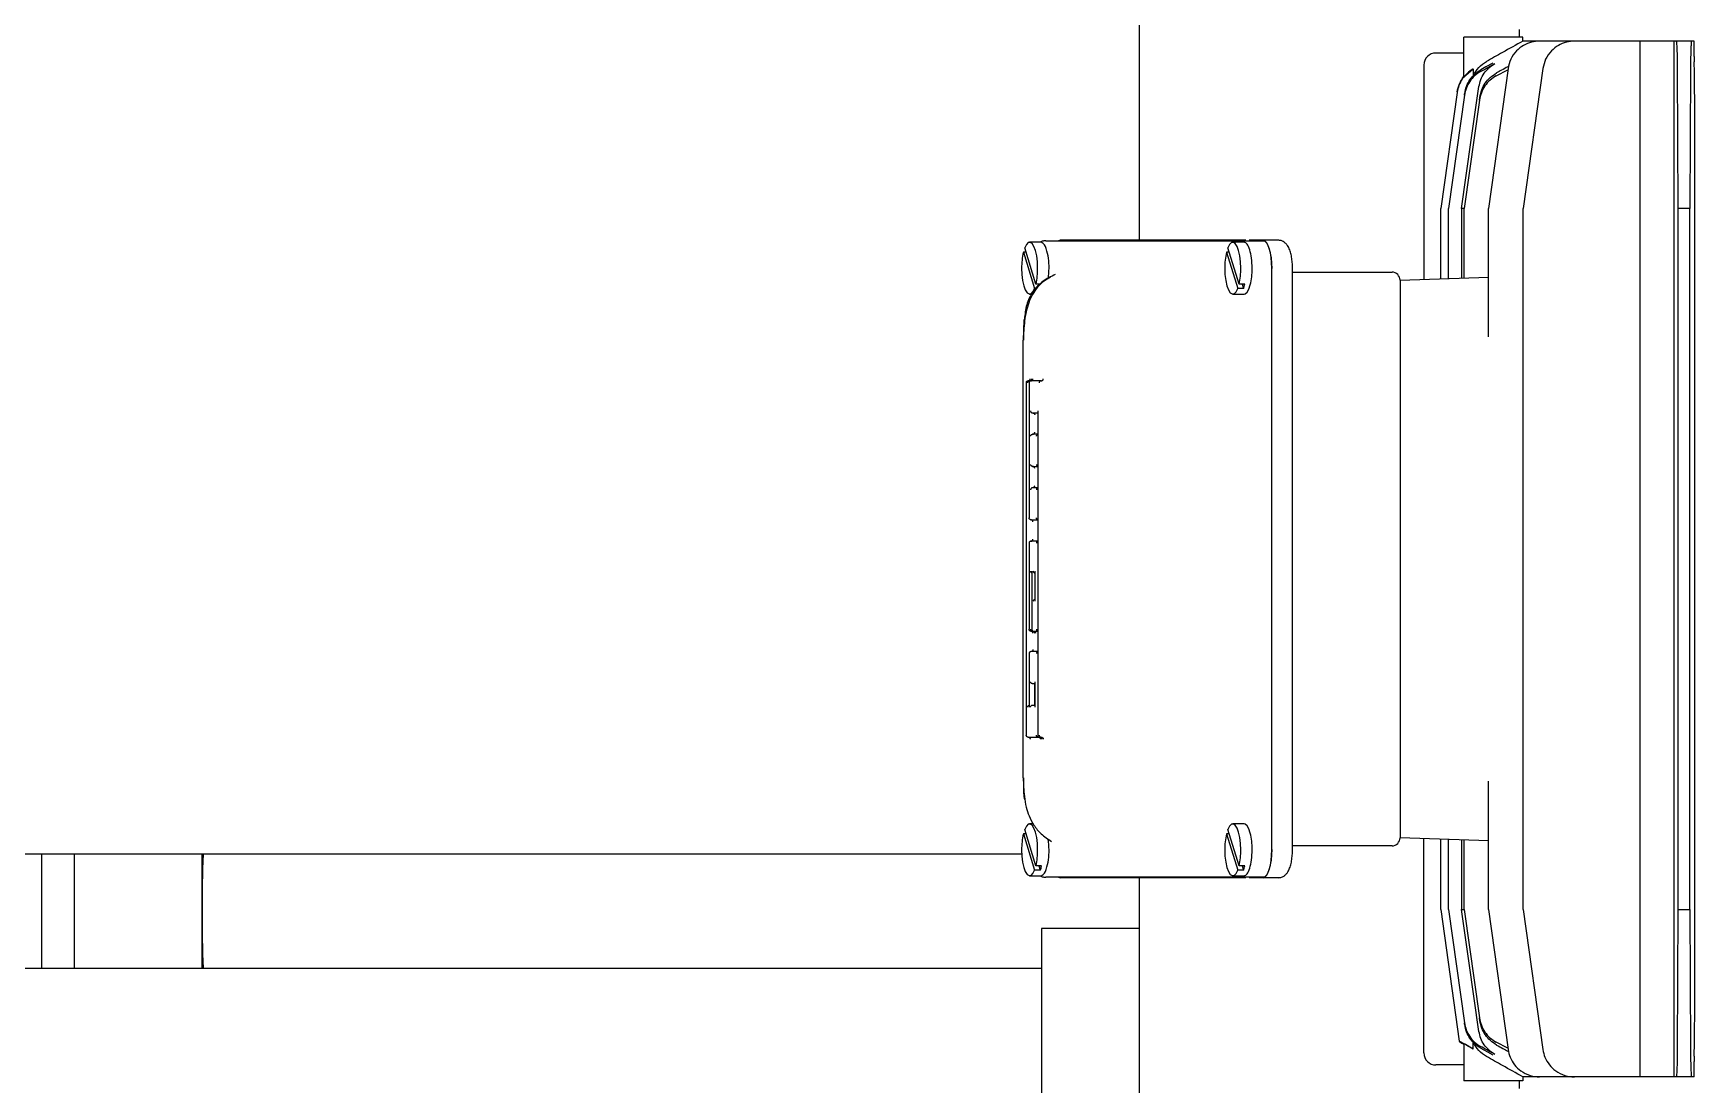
# Model space of a CAD drawing. Header units: millimetres. Extents: x 1293 to 41893, y 1011 to 26911.
# Drawn here: x 16409.8 to 16687.8, y 13885.2 to 14061.2 of the extents above; entities that cross this region are included whole.
import ezdxf

# ---------------------------------------------------------------- set-up
doc = ezdxf.new("R2010")
doc.units = ezdxf.units.MM
doc.header["$LTSCALE"] = 50

msp = doc.modelspace()

# ---------------------------------------------------------------- linework, layer by layer
at = {"color": 7, "linetype": 'Continuous', "lineweight": 25}
for p, q in [((16594.8785557, 14026.5140398), (16594.8785557, 14125.2027064)), ((16649.1618891, 14053.8632234), (16649.1618891, 14060.5140398)), ((16659.0727961, 14060.5140398), (16649.1618891, 14060.5140398)), ((16658.4952224, 14060.5140398), (16658.4952224, 14061.8140398)), ((16659.0727961, 14059.8473731), (16659.0727961, 14060.5140398)), ((16661.764049, 14059.8473731), (16659.0727961, 14059.8473731)), ((16687.7326638, 14059.8473731), (16661.8546588, 14059.8473731)), ((16678.6645962, 13886.5140398), (16678.6645962, 14059.8473731)), ((16684.3799613, 13886.5140398), (16684.3799613, 14059.8473731)), ((16687.7326638, 14057.2528814), (16687.7326638, 14059.8473731)), ((16649.1618891, 14057.8473731), (16644.4952224, 14057.8473731)), ((16687.7326638, 14057.2528814), (16687.7378034, 14056.3901513)), ((16642.4952224, 14055.8473731), (16642.4952224, 14019.9870562)), ((16649.1618891, 14053.8632234), (16650.6781508, 14055.1514739)), ((16650.7341147, 14055.1829688), (16650.7341147, 14054.0381566)), ((16656.5732291, 14055.2562963), (16653.2833195, 14031.8473731)), ((16654.6028027, 14054.0325915), (16656.5453882, 14055.0581983)), ((16662.3986463, 14055.2562963), (16659.1087367, 14031.8473731)), ((16685.062867, 14031.8473731), (16684.9479808, 14055.2562963)), ((16687.1091307, 14055.2562963), (16686.9942445, 14031.8473731)), ((16648.0534741, 14051.2677296), (16645.324121, 14031.8473731)), ((16649.2830921, 14050.8020217), (16646.61919, 14031.8473731)), ((16651.7915007, 14049.9695684), (16649.2445922, 14031.8473731)), ((16687.8238616, 14048.9110965), (16687.8186414, 14049.7738267)), ((16687.8238616, 13897.4503164), (16687.8238616, 14048.9110965)), ((16645.324121, 14020.0858435), (16645.324121, 14031.8473731)), ((16646.61919, 14020.1310683), (16646.61919, 14031.8473731)), ((16649.2445922, 14031.8473731), (16648.7903105, 14031.8473731)), ((16648.7903105, 14031.8473731), (16648.7903105, 14020.2068855)), ((16649.2445922, 14020.2227494), (16649.2445922, 14031.8473731)), ((16653.2833195, 14010.3698766), (16653.2833195, 14031.8473731)), ((16659.1087367, 13914.5140398), (16659.1087367, 14031.8473731)), ((16685.062867, 13914.5140398), (16685.062867, 14031.8473731)), ((16686.9942445, 14031.8473731), (16685.062867, 14031.8473731)), ((16686.9942445, 13914.5140398), (16686.9942445, 14031.8473731)), ((16578.4131789, 14026.1807064), (16576.5110658, 14026.1807064)), ((16578.4677895, 14026.1771013), (16578.4134414, 14026.1665485)), ((16579.2186633, 14026.4473731), (16579.0198436, 14026.412547)), ((16580.5610938, 14026.4473731), (16612.793284, 14026.4473731)), ((16581.6039684, 14026.5140398), (16581.3610846, 14026.4473731)), ((16612.6975331, 14026.5140398), (16581.6039684, 14026.5140398)), ((16612.4050482, 14026.1807064), (16610.5029352, 14026.1807064)), ((16613.1658935, 14026.4473731), (16615.5752366, 14026.4473731)), ((16618.1319885, 14026.5140398), (16613.2616443, 14026.5140398)), ((16575.898284, 14024.5374835), (16575.461268, 14024.5374835)), ((16575.461268, 14024.5374835), (16577.3423556, 14018.450156)), ((16577.5608636, 14019.1572628), (16575.679776, 14025.2445902)), ((16609.8901534, 14024.5374835), (16609.4531374, 14024.5374835)), ((16609.4531374, 14024.5374835), (16611.334225, 14018.450156)), ((16611.552733, 14019.1572628), (16609.6716454, 14025.2445902)), ((16580.0967708, 14020.3853387), (16580.0961032, 14020.4195905)), ((16580.1618891, 14020.4343597), (16580.1618891, 14020.4665858)), ((16617.0173159, 13924.5807064), (16617.0173159, 14021.7807064)), ((16617.0379171, 13924.5140398), (16617.0379171, 14021.8473731)), ((16620.4953785, 13924.5140398), (16620.4953785, 14021.8473731)), ((16620.4953785, 14021.1807064), (16637.1618891, 14021.1807064)), ((16638.4952224, 14019.8473731), (16653.2833195, 14020.3637848)), ((16576.5110658, 14017.5140398), (16576.8988241, 14017.5140398)), ((16577.6199627, 14018.450156), (16577.3423556, 14018.450156)), ((16578.2852591, 14019.1572628), (16577.5608636, 14019.1572628)), ((16578.0749041, 14019.1572628), (16578.1269114, 14018.9889637)), ((16610.5029352, 14017.5140398), (16612.4050482, 14017.5140398)), ((16612.2852815, 14018.450156), (16611.334225, 14018.450156)), ((16612.5037895, 14019.1572628), (16611.552733, 14019.1572628)), ((16612.0667735, 14019.1572628), (16612.2852815, 14018.450156)), ((16575.437528, 13936.5573313), (16575.437528, 14009.8040816)), ((16638.4952224, 14009.8473731), (16638.4952224, 13936.5140398)), ((16575.9534442, 14002.6840157), (16575.9534442, 13943.6771133)), ((16576.5486507, 14003.0007064), (16576.2694578, 14003.0007064)), ((16576.4183037, 14002.6842996), (16576.4183037, 13980.0504466)), ((16578.4517342, 14003.0007064), (16576.7343173, 14003.0007064)), ((16577.8565277, 13997.9607064), (16577.8565277, 13943.6773972)), ((16577.0135101, 13997.6273731), (16577.8565277, 13997.6273731)), ((16577.8565277, 13994.0540398), (16577.0135101, 13994.0540398)), ((16577.0135101, 13988.6807064), (16577.8565277, 13988.6807064)), ((16577.8565277, 13985.1073731), (16577.0135101, 13985.1073731)), ((16576.7343173, 13979.7340398), (16577.8565277, 13979.7340398)), ((16576.4183037, 13975.8442996), (16576.4183037, 13961.3971133)), ((16577.8565277, 13976.1607064), (16576.7343173, 13976.1607064)), ((16576.8831632, 13971.1207064), (16576.8831632, 13961.3973972)), ((16577.3916682, 13971.1207064), (16577.3916682, 13966.1207064)), ((16576.7343173, 13961.0807064), (16577.0135101, 13961.0807064)), ((16577.1991768, 13961.0807064), (16577.8565277, 13961.0807064)), ((16576.4183037, 13957.3642996), (16576.4183037, 13948.4007064)), ((16577.8565277, 13957.6807064), (16576.7343173, 13957.6807064)), ((16577.3916682, 13952.3073731), (16577.0135101, 13952.3073731)), ((16577.3463932, 13952.3073731), (16577.3463932, 13948.7340398)), ((16577.3916682, 13952.6407064), (16577.3916682, 13948.4007064)), ((16577.0135101, 13948.7340398), (16577.3916682, 13948.7340398)), ((16576.2694578, 13943.3607064), (16577.9868747, 13943.3607064)), ((16578.1725413, 13943.3607064), (16578.4517342, 13943.3607064)), ((16653.2833195, 13914.5140398), (16653.2833195, 13935.9915363)), ((16577.1271481, 13928.8473731), (16576.5110658, 13928.8473731)), ((16612.4050482, 13928.8473731), (16610.5029352, 13928.8473731)), ((16575.898284, 13927.2041501), (16575.461268, 13927.2041501)), ((16575.461268, 13927.2041501), (16577.3423556, 13921.1168227)), ((16577.5608636, 13921.8239294), (16575.679776, 13927.9112569)), ((16580.1012866, 13925.9369693), (16580.107246, 13925.9678605)), ((16609.8901534, 13927.2041501), (16609.4531374, 13927.2041501)), ((16609.4531374, 13927.2041501), (16611.334225, 13921.1168227)), ((16611.552733, 13921.8239294), (16609.6716454, 13927.9112569)), ((16653.2833195, 13925.9976281), (16638.4952224, 13926.5140398)), ((16642.4952224, 13890.5140398), (16642.4952224, 13926.3743567)), ((16645.324121, 13914.5140398), (16645.324121, 13926.2755694)), ((16646.61919, 13914.5140398), (16646.61919, 13926.2303446)), ((16648.7903105, 13926.1545274), (16648.7903105, 13914.5140398)), ((16649.2445922, 13914.5140398), (16649.2445922, 13926.1386635)), ((16575.1923643, 13923.7610398), (16164.3435261, 13923.7610398)), ((16411.1788632, 13904.7110398), (16411.1788632, 13923.7610398)), ((16416.6630295, 13904.7110398), (16416.6630295, 13923.7610398)), ((16438.0307268, 13904.7110398), (16438.0307268, 13923.7610398)), ((16637.1618891, 13925.1807064), (16620.4953785, 13925.1807064)), ((16576.5110658, 13920.1807064), (16578.4131789, 13920.1807064)), ((16578.2934122, 13921.1168227), (16577.3423556, 13921.1168227)), ((16578.5119202, 13921.8239294), (16577.5608636, 13921.8239294)), ((16578.0749041, 13921.8239294), (16578.2934122, 13921.1168227)), ((16578.4134414, 13920.1948644), (16578.4677895, 13920.1843116)), ((16610.5029352, 13920.1807064), (16612.4050482, 13920.1807064)), ((16612.2852815, 13921.1168227), (16611.334225, 13921.1168227)), ((16612.5037895, 13921.8239294), (16611.552733, 13921.8239294)), ((16612.0667735, 13921.8239294), (16612.2852815, 13921.1168227)), ((16579.0198436, 13919.9488659), (16579.2186633, 13919.9140398)), ((16612.793284, 13919.9140398), (16580.5610938, 13919.9140398)), ((16581.3610846, 13919.9140398), (16581.6039684, 13919.8473731)), ((16612.6975331, 13919.8473731), (16581.6039684, 13919.8473731)), ((16594.8785557, 13837.3360398), (16594.8785557, 13919.8473731)), ((16615.5752366, 13919.9140398), (16613.1658935, 13919.9140398)), ((16618.1319885, 13919.8473731), (16613.2616443, 13919.8473731)), ((16645.324121, 13914.5140398), (16648.4168358, 13892.5082304)), ((16646.61919, 13914.5140398), (16649.2830921, 13895.5593912)), ((16648.7903105, 13914.5140398), (16649.2445922, 13914.5140398)), ((16649.2445922, 13914.5140398), (16651.7915007, 13896.3918445)), ((16653.2833195, 13914.5140398), (16656.5732291, 13891.1051166)), ((16659.1087367, 13914.5140398), (16662.3986463, 13891.1051166)), ((16684.9479808, 13891.1051166), (16685.062867, 13914.5140398)), ((16685.062867, 13914.5140398), (16686.9942445, 13914.5140398)), ((16686.9942445, 13914.5140398), (16687.1091307, 13891.1051166)), ((16578.4952224, 13911.3360398), (16578.4952224, 13820.6693731)), ((16594.8785557, 13911.3360398), (16578.4952224, 13911.3360398)), ((16164.3435261, 13904.7110398), (16578.4952224, 13904.7110398)), ((16687.8186414, 13896.5875862), (16687.8238616, 13897.4503164)), ((16650.7341147, 13891.1784441), (16650.7341147, 13892.3232563)), ((16656.5453882, 13891.3032146), (16654.6028027, 13892.3288214)), ((16649.1618891, 13892.0641186), (16649.1618891, 13885.8473731)), ((16687.7378034, 13889.9712616), (16687.7326638, 13889.1085315)), ((16649.1618891, 13888.5140398), (16644.4952224, 13888.5140398)), ((16687.7326638, 13886.5140398), (16687.7326638, 13889.1085315)), ((16659.0727961, 13885.8473731), (16649.1618891, 13885.8473731)), ((16658.4952224, 13884.5473731), (16658.4952224, 13885.8473731)), ((16659.0727961, 13886.5140398), (16659.0727961, 13885.8473731)), ((16661.764049, 13886.5140398), (16659.0727961, 13886.5140398)), ((16687.7326638, 13886.5140398), (16661.8546588, 13886.5140398))]:
    msp.add_line(p, q, dxfattribs=at)
at = {"color": 7, "linetype": 'Continuous', "lineweight": 25, "flags": 128}
for points in [[(16650.6780892, 14055.1508234), (16650.7094635, 14055.1688248), (16650.7341147, 14055.1829688)], [(16650.7341147, 14055.1829688), (16650.7027748, 14055.1653319), (16650.6781508, 14055.1514739)], [(16654.002747, 14056.1796417), (16652.8811052, 14055.5404072), (16651.9998771, 14055.038043)], [(16648.7903105, 14031.8473731), (16650.4233506, 14043.2593126), (16651.7069783, 14052.2257613)], [(16577.8501395, 14021.8473731), (16577.808858, 14022.9150489), (16577.6875588, 14023.9168952), (16577.4937208, 14024.7911413), (16577.2392954, 14025.4838842), (16576.9399697, 14025.9524113), (16576.6141992, 14026.167835), (16576.2820698, 14026.1168728), (16575.9640596, 14025.8026669), (16575.679776, 14025.2445902)], [(16611.8420088, 14021.8473731), (16611.8007273, 14022.9150489), (16611.6794281, 14023.9168952), (16611.4855901, 14024.7911413), (16611.2311648, 14025.4838842), (16610.9318391, 14025.9524113), (16610.6060686, 14026.167835), (16610.2739392, 14026.1168728), (16609.955929, 14025.8026669), (16609.6716454, 14025.2445902)], [(16615.5752366, 14026.4473731), (16615.8565723, 14026.3577044), (16616.1270965, 14026.0921443), (16616.376413, 14025.660898), (16616.5949407, 14025.0805381), (16616.7742817, 14024.3733675), (16616.9075442, 14023.5665625), (16616.9896068, 14022.691128), (16617.0173159, 14021.7807064)], [(16617.0379171, 14021.8473731), (16617.0102079, 14022.7577946), (16616.9281453, 14023.6332291), (16616.7948829, 14024.4400342), (16616.6155418, 14025.1472048), (16616.3970141, 14025.7275646), (16616.1476976, 14026.1588109), (16615.8771735, 14026.4243711), (16615.5958378, 14026.5140398)], [(16575.1719922, 14021.8473731), (16575.2132737, 14020.7796974), (16575.3345729, 14019.7778511), (16575.5284109, 14018.9036049), (16575.7828363, 14018.2108621), (16576.0821619, 14017.7423349), (16576.4079325, 14017.5269112), (16576.7400618, 14017.5778734), (16577.0580721, 14017.8920793), (16577.3423556, 14018.450156)], [(16609.1638616, 14021.8473731), (16609.2051431, 14020.7796974), (16609.3264423, 14019.7778511), (16609.5202803, 14018.9036049), (16609.7747056, 14018.2108621), (16610.0740313, 14017.7423349), (16610.3998018, 14017.5269112), (16610.7319312, 14017.5778734), (16611.0499414, 14017.8920793), (16611.334225, 14018.450156)], [(16612.4050482, 14017.5140398), (16612.5960251, 14017.5583364), (16612.9116083, 14017.8360647), (16613.1969756, 14018.353065), (16613.4351049, 14019.0784985)], [(16577.8501395, 13924.5140398), (16577.808858, 13925.5817155), (16577.6875588, 13926.5835618), (16577.4937208, 13927.457808), (16577.2392954, 13928.1505508), (16576.9399697, 13928.619078), (16576.6141992, 13928.8345017), (16576.2820698, 13928.7835395), (16575.9640596, 13928.4693336), (16575.679776, 13927.9112569)], [(16611.8420088, 13924.5140398), (16611.8007273, 13925.5817155), (16611.6794281, 13926.5835618), (16611.4855901, 13927.457808), (16611.2311648, 13928.1505508), (16610.9318391, 13928.619078), (16610.6060686, 13928.8345017), (16610.2739392, 13928.7835395), (16609.955929, 13928.4693336), (16609.6716454, 13927.9112569)], [(16613.4351049, 13927.2829144), (16613.1969756, 13928.0083479), (16612.9116083, 13928.5253482), (16612.5960251, 13928.8030765), (16612.4050482, 13928.8473731)], [(16575.1719922, 13924.5140398), (16575.2132737, 13923.446364), (16575.3345729, 13922.4445177), (16575.5284109, 13921.5702716), (16575.7828363, 13920.8775287), (16576.0821619, 13920.4090016), (16576.4079325, 13920.1935779), (16576.7400618, 13920.2445401), (16577.0580721, 13920.558746), (16577.3423556, 13921.1168227)], [(16609.1638616, 13924.5140398), (16609.2051431, 13923.446364), (16609.3264423, 13922.4445177), (16609.5202803, 13921.5702716), (16609.7747056, 13920.8775287), (16610.0740313, 13920.4090016), (16610.3998018, 13920.1935779), (16610.7319312, 13920.2445401), (16611.0499414, 13920.558746), (16611.334225, 13921.1168227)], [(16617.0173159, 13924.5807064), (16616.9896068, 13923.6702849), (16616.9075442, 13922.7948504), (16616.7742817, 13921.9880454), (16616.5949407, 13921.2808748), (16616.376413, 13920.7005149), (16616.1270965, 13920.2692686), (16615.8565723, 13920.0037085), (16615.5752366, 13919.9140398)], [(16615.5958378, 13919.8473731), (16615.8771735, 13919.9370418), (16616.1476976, 13920.202602), (16616.3970141, 13920.6338483), (16616.6155418, 13921.2142081), (16616.7948829, 13921.9213787), (16616.9281453, 13922.7281838), (16617.0102079, 13923.6036183), (16617.0379171, 13924.5140398)], [(16651.7069783, 13894.1356516), (16650.0733512, 13905.547507), (16648.7903105, 13914.5140398)], [(16650.7341147, 13891.1784441), (16649.4364157, 13891.9230847), (16648.4168358, 13892.5082304)], [(16648.429742, 13892.4163986), (16648.8397443, 13892.1795977), (16649.1618891, 13891.9935402)], [(16651.9998771, 13891.3233699), (16653.1214495, 13890.6840137), (16654.002747, 13890.1817712)]]:
    msp.add_lwpolyline(points, dxfattribs=at)
at = {"color": 7, "linetype": 'Continuous', "lineweight": 25}
for centre, radius, start, end in [((16644.4952224, 14055.8473731), 2, 90, 180), ((16577.8880523, 14024.8752319), 1.4251172, 9.646602974, 65.99605091), ((16586.8199404, 14021.955442), 11.6484495, 167.193215928, 180.531571329), ((16569.4231882, 14022.0609076), 10.3312713, 358.815683522, 17.188924193), ((16620.8118097, 14021.955442), 11.6484495, 167.193215928, 180.531571329), ((16566.2021913, 14021.7393042), 11.6484495, 347.193215928, 0.531571329), ((16566.7174932, 14021.8189245), 13.0347904, 352.277530162, 0.125048976), ((16600.1940607, 14021.7393042), 11.6484495, 347.193215928, 0.531571329), ((16602.3431316, 14021.7141711), 11.4008176, 346.633283302, 0.233954861), ((16599.7234301, 14021.84737), 14.0206917, 359.645916485, 0.000012637), ((16637.1618891, 14019.8473731), 1.3333333, 0, 90), ((16606.9995123, 14020.4708633), 5.6588528, 339.078544989, 346.577379309), ((16586.8199404, 13924.6221087), 11.6484495, 167.193215927, 180.53157133), ((16566.8197759, 13924.5485473), 12.9325226, 359.847119076, 7.897206464), ((16620.8118097, 13924.6221087), 11.6484495, 167.193215928, 180.531571329), ((16602.3431316, 13924.6472418), 11.4008176, 359.76604514, 13.366716698), ((16637.1618891, 13926.5140398), 1.3333333, 270, 0), ((16707.1009194, 13914.2360398), 269.0994847, 177.971544532, 182.028455468), ((16566.2021913, 13924.4059709), 11.6484495, 347.193215928, 0.531571329), ((16569.4231882, 13924.3005053), 10.3312713, 342.811075806, 1.184316478), ((16600.1940607, 13924.4059709), 11.6484495, 347.193215928, 0.531571329), ((16599.7234329, 13924.5140429), 14.0206889, 359.999987323, 0.354083546), ((16573.0076429, 13923.1375299), 5.6588528, 339.07854499, 346.577379309), ((16577.8880523, 13921.486181), 1.4251172, 294.00394909, 350.353397027), ((16606.9995123, 13923.1375299), 5.6588528, 339.07854499, 346.577379308), ((16644.4952224, 13890.5140398), 2, 180, 270)]:
    msp.add_arc(centre, radius, start, end, dxfattribs=at)
for points, knots in [([(16659.0727961, 14059.8473731), (16657.9311, 14059.2119945), (16655.8923589, 14058.0773909), (16653.8569158, 14056.9364594), (16652.9613218, 14056.4344501)], [0, 0, 0, 0, 0.5600005128, 1, 1, 1, 1]), ([(16661.8546588, 14059.8473731), (16661.4009708, 14059.8136081), (16660.4651174, 14059.7439586), (16659.1274817, 14059.1721164), (16657.9026195, 14058.2100482), (16656.9472431, 14056.8701011), (16656.6951891, 14055.7825325), (16656.5732291, 14055.2562963)], [0, 0, 0, 0, 0.1785607693, 0.3683295918, 0.5630137686, 0.7885577054, 1, 1, 1, 1]), ([(16667.680076, 14059.8473731), (16667.226388, 14059.8136081), (16666.2905347, 14059.7439586), (16664.9528989, 14059.1721164), (16663.7280367, 14058.2100482), (16662.7726603, 14056.8701011), (16662.5206064, 14055.7825325), (16662.3986463, 14055.2562963)], [0, 0, 0, 0, 0.1785607693, 0.3683295918, 0.5630137686, 0.7885577054, 1, 1, 1, 1]), ([(16684.9479808, 14055.2562963), (16684.944608, 14055.7008841), (16684.9376499, 14056.6180568), (16684.9113706, 14057.8631351), (16684.8721454, 14058.9421795), (16684.8211661, 14059.7016417), (16684.7823388, 14059.7998482), (16684.7635492, 14059.8473731)], [0, 0, 0, 0, 0.1784612352, 0.368160733, 0.5628331568, 0.7884425028, 1, 1, 1, 1]), ([(16687.2935623, 14059.8473731), (16687.2777191, 14059.8136081), (16687.2450384, 14059.7439586), (16687.1983272, 14059.1721164), (16687.155554, 14058.2100482), (16687.1221915, 14056.8701011), (16687.1133896, 14055.7825325), (16687.1091307, 14055.2562963)], [0, 0, 0, 0, 0.1785607693, 0.3683295918, 0.5630137686, 0.7885577054, 1, 1, 1, 1]), ([(16650.7341147, 14054.0381566), (16651.0139277, 14054.5283206), (16651.5737335, 14055.5089637), (16652.4986933, 14056.1258886), (16652.9613218, 14056.4344501)], [0, 0, 0, 0, 0.499839362, 1, 1, 1, 1]), ([(16687.8186414, 14049.7738267), (16687.8034809, 14051.0081649), (16687.7764087, 14053.2123407), (16687.7495994, 14055.4191535), (16687.7378034, 14056.3901513)], [0, 0, 0, 0, 0.5599999233, 1, 1, 1, 1]), ([(16650.6780892, 14055.1508234), (16650.3412042, 14054.9270517), (16649.6663838, 14054.4788105), (16648.8846573, 14053.5385126), (16648.3016888, 14052.4608939), (16648.13636, 14051.6661605), (16648.0534741, 14051.2677296)], [0, 0, 0, 0, 0.24941543457, 0.49960856499, 0.74913423615, 1, 1, 1, 1]), ([(16648.0669072, 14051.363311), (16648.1638876, 14051.8255074), (16648.3585287, 14052.7531424), (16648.8934791, 14053.5354958), (16649.1618891, 14053.9280397)], [0, 0, 0, 0, 0.4982524461, 1, 1, 1, 1]), ([(16651.971944, 14054.7464224), (16651.6262948, 14054.521611), (16650.933922, 14054.0712895), (16650.1325063, 14053.1155668), (16649.5362309, 14052.0180161), (16649.3675835, 14051.2078903), (16649.2830921, 14050.8020217)], [0, 0, 0, 0, 0.24941542177, 0.49960606852, 0.74930538403, 1, 1, 1, 1]), ([(16649.3228364, 14051.0848175), (16649.4067357, 14051.4884064), (16649.5747943, 14052.296835), (16650.1671398, 14053.3929149), (16650.9647688, 14054.3531051), (16651.6542254, 14054.809323), (16651.9998771, 14055.038043)], [0, 0, 0, 0, 0.24942401288, 0.4996209865, 0.74914024471, 1, 1, 1, 1]), ([(16651.7069783, 14052.2257613), (16651.7911187, 14052.6226112), (16651.9596596, 14053.4175389), (16652.5534101, 14054.4911389), (16653.3500737, 14055.4259), (16654.0332125, 14055.8675147), (16654.3754575, 14056.0887588)], [0, 0, 0, 0, 0.24941449149, 0.49960063867, 0.7493054402, 1, 1, 1, 1]), ([(16654.6028027, 14054.0325915), (16654.2405169, 14053.8055785), (16653.5148336, 14053.350856), (16652.6760073, 14052.3652549), (16652.0541983, 14051.2294289), (16651.8791181, 14050.3897692), (16651.7915007, 14049.9695684)], [0, 0, 0, 0, 0.24943201926, 0.49962940546, 0.74959364641, 1, 1, 1, 1]), ([(16651.8563355, 14050.4308924), (16651.9435329, 14050.8494639), (16652.11819, 14051.6878656), (16652.7355315, 14052.8232477), (16653.5680679, 14053.8152833), (16654.288764, 14054.2798649), (16654.6499426, 14054.512691)], [0, 0, 0, 0, 0.2494542163, 0.4996586507, 0.749252758, 1, 1, 1, 1]), ([(16651.971944, 14054.7464224), (16652.4205335, 14054.9971107), (16653.2215864, 14055.4447683), (16654.0228857, 14055.8919839), (16654.3754575, 14056.0887588)], [0, 0, 0, 0, 0.5599999871, 1, 1, 1, 1]), ([(16656.5525756, 14055.5610875), (16656.1973611, 14055.3654892), (16655.5630495, 14055.0162065), (16654.9289475, 14054.666543), (16654.6499426, 14054.512691)], [0, 0, 0, 0, 0.560000021, 1, 1, 1, 1]), ([(16649.2830921, 14050.8020217), (16649.2907779, 14050.856709), (16649.3045025, 14050.9543649), (16649.3172344, 14051.0449569), (16649.3228364, 14051.0848175)], [0, 0, 0, 0, 0.5599990654, 1, 1, 1, 1]), ([(16651.7915007, 14049.9695684), (16651.8038323, 14050.0573126), (16651.8258531, 14050.2139987), (16651.8470214, 14050.3646193), (16651.8563355, 14050.4308924)], [0, 0, 0, 0, 0.55999970727, 1, 1, 1, 1]), ([(16579.0180205, 14026.429878), (16578.8394932, 14026.4043462), (16578.5914202, 14026.3688686), (16578.3752167, 14026.2219063), (16578.3146055, 14026.1807064)], [0, 0, 0, 0, 0.719656678, 1, 1, 1, 1]), ([(16579.2186633, 14026.4473731), (16579.3338216, 14026.4473731), (16579.5640643, 14026.4473731), (16580.1241099, 14026.4473731), (16580.395572, 14026.4473731), (16580.5610938, 14026.4473731)], [0, 0, 0, 0, 0.2808388718, 0.5614973263, 1, 1, 1, 1]), ([(16612.793284, 14026.4473731), (16612.8654669, 14026.4473731), (16612.9946295, 14026.4473731), (16613.1134682, 14026.4473731), (16613.1658935, 14026.4473731)], [0, 0, 0, 0, 0.5588533227, 1, 1, 1, 1]), ([(16620.4953785, 14021.8473731), (16620.493378, 14022.0110873), (16620.4875556, 14022.4875921), (16620.4220881, 14023.2677835), (16620.2736483, 14024.1405063), (16620.0372601, 14024.9490824), (16619.7289719, 14025.5802633), (16619.3212884, 14026.0637555), (16618.8626343, 14026.3771258), (16618.4382104, 14026.5038225), (16618.1916486, 14026.5120492), (16618.1319885, 14026.5140398)], [0, 0, 0, 0, 0.07321180874, 0.21308956453, 0.35532458667, 0.50362377814, 0.66709025428, 0.7727888925, 0.87177420267, 0.96897344935, 1, 1, 1, 1]), ([(16580.016739, 14020.3472128), (16579.6375878, 14020.1352479), (16578.8111145, 14019.6732071), (16577.79378, 14018.6630511), (16576.9484151, 14017.4499984), (16576.3330131, 14016.0803475), (16575.9111317, 14014.596742), (16575.6529804, 14013.0358335), (16575.5078816, 14011.4112107), (16575.4769212, 14010.3398052), (16575.4614405, 14009.8040816)], [0, 0, 0, 0, 0.1031335528, 0.2248103814, 0.3515255883, 0.4815189375, 0.6117623553, 0.7418139164, 0.8709019374, 1, 1, 1, 1]), ([(16580.8069788, 14020.7996394), (16580.0807421, 14020.4472756), (16578.6282689, 14019.7425481), (16576.9826754, 14017.9277619), (16575.867592, 14015.7471652), (16575.723024, 14014.1405786), (16575.6507399, 14013.3372852)], [0, 0, 0, 0, 0.24999999537, 0.49999999474, 0.74999999676, 1, 1, 1, 1]), ([(16638.4952224, 14019.8473731), (16638.4952224, 14019.8064467), (16638.4952224, 14019.7221183), (16638.4952224, 14019.020145), (16638.4952224, 14017.8622399), (16638.4952224, 14016.2309717), (16638.4952224, 14014.241878), (16638.4952224, 14012.059741), (16638.4952224, 14010.5675106), (16638.4952224, 14009.8473731)], [0, 0, 0, 0, 0.1342139828, 0.2765459413, 0.4235484258, 0.5711707234, 0.7221794456, 0.8659261984, 1, 1, 1, 1]), ([(16575.6507399, 14013.3372852), (16575.6220149, 14013.2973058), (16575.5646114, 14013.217412), (16575.4974892, 14012.2978239), (16575.455911, 14011.0986657), (16575.4508603, 14010.2356859), (16575.4483342, 14009.8040816)], [0, 0, 0, 0, 0.2801102622, 0.5597647739, 0.7798240372, 1, 1, 1, 1]), ([(16575.9538944, 14002.6673731), (16575.9569279, 14002.7138153), (16575.9629544, 14002.8060827), (16576.0352988, 14002.9103358), (16576.1223164, 14002.9688274), (16576.1945502, 14002.9958424), (16576.2454133, 14002.9991451), (16576.2694578, 14003.0007064)], [0, 0, 0, 0, 0.31012021737, 0.61612079744, 0.75889571436, 0.88602239309, 1, 1, 1, 1]), ([(16576.1984479, 14002.6673731), (16576.2063075, 14002.7138153), (16576.2219224, 14002.8060827), (16576.3051005, 14002.9103358), (16576.3981964, 14002.9688274), (16576.4732376, 14002.9958424), (16576.5244438, 14002.9991451), (16576.5486507, 14003.0007064)], [0, 0, 0, 0, 0.3101202174, 0.6161207974, 0.7588957144, 0.8860223931, 1, 1, 1, 1]), ([(16576.2694578, 14003.0007064), (16576.300455, 14003.0033509), (16576.3672266, 14003.0090473), (16576.4564816, 14003.0543066), (16576.5316498, 14003.1273423), (16576.580496, 14003.2244434), (16576.5835239, 14003.2977741), (16576.5850213, 14003.3340398)], [0, 0, 0, 0, 0.14675418489, 0.31612574581, 0.51024776163, 0.75779325401, 1, 1, 1, 1]), ([(16576.7343173, 14003.0007064), (16576.7033201, 14002.998062), (16576.6365486, 14002.9923656), (16576.5472936, 14002.9471063), (16576.4721254, 14002.8740706), (16576.4232791, 14002.7769695), (16576.4202513, 14002.7036388), (16576.4187539, 14002.6673731)], [0, 0, 0, 0, 0.1467541849, 0.3161257458, 0.5102477616, 0.757793254, 1, 1, 1, 1]), ([(16576.5486507, 14003.0007064), (16576.5799227, 14003.0033509), (16576.6472862, 14003.0090473), (16576.7412444, 14003.0543066), (16576.8240023, 14003.1273423), (16576.8829391, 14003.2244434), (16576.8935873, 14003.2977741), (16576.8988534, 14003.3340398)], [0, 0, 0, 0, 0.1467541849, 0.3161257458, 0.5102477616, 0.757793254, 1, 1, 1, 1]), ([(16576.7343173, 14003.0007064), (16576.7653145, 14003.0033509), (16576.8320861, 14003.0090473), (16576.921341, 14003.0543066), (16576.9965093, 14003.1273423), (16577.0453555, 14003.2244434), (16577.0483834, 14003.2977741), (16577.0498808, 14003.3340398)], [0, 0, 0, 0, 0.1467541849, 0.3161257458, 0.5102477616, 0.757793254, 1, 1, 1, 1]), ([(16578.4344145, 14003.0002562), (16578.404118, 14002.9961766), (16578.3388434, 14002.9873872), (16578.2501906, 14002.9405757), (16578.1722334, 14002.868248), (16578.1166874, 14002.7736854), (16578.1065496, 14002.7025731), (16578.1015314, 14002.6673731)], [0, 0, 0, 0, 0.1474904807, 0.3177712612, 0.5118988375, 0.7583943384, 1, 1, 1, 1]), ([(16578.4517342, 14003.0007064), (16578.448502, 14003.0006829), (16578.4427284, 14003.0006407), (16578.4369556, 14003.0003737), (16578.4344145, 14003.0002562)], [0, 0, 0, 0, 0.5598238235, 1, 1, 1, 1]), ([(16578.4517342, 14003.0007064), (16578.4549663, 14003.00073), (16578.4607399, 14003.0007722), (16578.4665127, 14003.0010392), (16578.4690538, 14003.0011567)], [0, 0, 0, 0, 0.55982382356, 1, 1, 1, 1]), ([(16578.4690538, 14003.0011567), (16578.4993504, 14003.0052363), (16578.5646249, 14003.0140257), (16578.6532777, 14003.0608372), (16578.7312349, 14003.1331649), (16578.7867809, 14003.2277275), (16578.7969187, 14003.2988398), (16578.8019369, 14003.3340398)], [0, 0, 0, 0, 0.1474904807, 0.3177712612, 0.5118988375, 0.7583943384, 1, 1, 1, 1]), ([(16576.6633074, 13997.9607064), (16576.6707887, 13997.9156468), (16576.6856546, 13997.8261093), (16576.7639328, 13997.7243122), (16576.8516958, 13997.6652287), (16576.9229571, 13997.6362468), (16576.9726967, 13997.6305257), (16576.9961905, 13997.6278234)], [0, 0, 0, 0, 0.30921298446, 0.6144336245, 0.75763960925, 0.88552482277, 1, 1, 1, 1]), ([(16576.9961905, 13997.6278234), (16576.9994246, 13997.6276788), (16577.0051981, 13997.6274208), (16577.010971, 13997.6273877), (16577.0135101, 13997.6273731)], [0, 0, 0, 0, 0.5601562609, 1, 1, 1, 1]), ([(16577.0135101, 13997.6273731), (16577.0167423, 13997.6273495), (16577.0225159, 13997.6273074), (16577.0282887, 13997.6270404), (16577.0308298, 13997.6269229)], [0, 0, 0, 0, 0.5598238239, 1, 1, 1, 1]), ([(16577.0308298, 13997.6269229), (16577.0611263, 13997.6228433), (16577.1264009, 13997.6140538), (16577.2150537, 13997.5672424), (16577.2930109, 13997.4949147), (16577.3485569, 13997.4003521), (16577.3586947, 13997.3292397), (16577.3637129, 13997.2940398)], [0, 0, 0, 0, 0.1474904807, 0.3177712611, 0.5118988375, 0.7583943384, 1, 1, 1, 1]), ([(16576.6633074, 13993.7207064), (16576.6707887, 13993.7657661), (16576.6856546, 13993.8553036), (16576.7639328, 13993.9571007), (16576.8516958, 13994.0161842), (16576.9229571, 13994.0451661), (16576.9726967, 13994.0508872), (16576.9961905, 13994.0535895)], [0, 0, 0, 0, 0.3092129845, 0.6144336245, 0.7576396093, 0.8855248228, 1, 1, 1, 1]), ([(16576.9961905, 13994.0535895), (16576.9994246, 13994.0537341), (16577.0051981, 13994.0539921), (16577.010971, 13994.0540252), (16577.0135101, 13994.0540398)], [0, 0, 0, 0, 0.5601562606, 1, 1, 1, 1]), ([(16577.0135101, 13994.0540398), (16577.0167423, 13994.0540634), (16577.0225159, 13994.0541055), (16577.0282887, 13994.0543725), (16577.0308298, 13994.05449)], [0, 0, 0, 0, 0.5598238239, 1, 1, 1, 1]), ([(16577.0308298, 13994.05449), (16577.0611263, 13994.0585696), (16577.1264009, 13994.0673591), (16577.2150537, 13994.1141705), (16577.2930109, 13994.1864982), (16577.3485569, 13994.2810608), (16577.3586947, 13994.3521732), (16577.3637129, 13994.3873731)], [0, 0, 0, 0, 0.1474904807, 0.31777126115, 0.51189883748, 0.75839433837, 1, 1, 1, 1]), ([(16577.6366719, 13993.7207064), (16577.6440383, 13993.7659326), (16577.6586759, 13993.8558009), (16577.7383506, 13993.955574), (16577.8117075, 13994.0098791), (16577.8474774, 13994.0226889), (16577.8565277, 13994.02593)], [0, 0, 0, 0, 0.3835696894, 0.7621869919, 0.9398298396, 1, 1, 1, 1]), ([(16576.9961905, 13988.6811567), (16576.9658939, 13988.6852363), (16576.9006194, 13988.6940257), (16576.8119666, 13988.7408372), (16576.7340094, 13988.8131649), (16576.6784634, 13988.9077275), (16576.6683256, 13988.9788398), (16576.6633074, 13989.0140398)], [0, 0, 0, 0, 0.1474904807, 0.3177712612, 0.5118988375, 0.7583943384, 1, 1, 1, 1]), ([(16577.0135101, 13988.6807064), (16577.010278, 13988.68073), (16577.0045044, 13988.6807722), (16576.9987316, 13988.6810392), (16576.9961905, 13988.6811567)], [0, 0, 0, 0, 0.5598238236, 1, 1, 1, 1]), ([(16577.0308298, 13988.6802562), (16577.0275957, 13988.6804007), (16577.0218221, 13988.6806588), (16577.0160493, 13988.6806919), (16577.0135101, 13988.6807064)], [0, 0, 0, 0, 0.5601562605, 1, 1, 1, 1]), ([(16577.3637129, 13988.3473731), (16577.3562316, 13988.3924327), (16577.3413657, 13988.4819702), (16577.2630875, 13988.5837673), (16577.1753245, 13988.6428509), (16577.1040632, 13988.6718328), (16577.0543235, 13988.6775539), (16577.0308298, 13988.6802562)], [0, 0, 0, 0, 0.3092129845, 0.6144336245, 0.7576396093, 0.8855248228, 1, 1, 1, 1]), ([(16577.6366719, 13989.0140398), (16577.6440383, 13988.9688137), (16577.6586759, 13988.8789453), (16577.7383506, 13988.7791722), (16577.8117075, 13988.7248671), (16577.8474774, 13988.7120573), (16577.8565277, 13988.7088162)], [0, 0, 0, 0, 0.3835696894, 0.762186992, 0.9398298396, 1, 1, 1, 1]), ([(16576.9961905, 13985.1069229), (16576.9658939, 13985.1028433), (16576.9006194, 13985.0940538), (16576.8119666, 13985.0472424), (16576.7340094, 13984.9749147), (16576.6784634, 13984.8803521), (16576.6683256, 13984.8092397), (16576.6633074, 13984.7740398)], [0, 0, 0, 0, 0.1474904807, 0.3177712612, 0.5118988375, 0.7583943384, 1, 1, 1, 1]), ([(16577.0135101, 13985.1073731), (16577.010278, 13985.1073495), (16577.0045044, 13985.1073074), (16576.9987316, 13985.1070404), (16576.9961905, 13985.1069229)], [0, 0, 0, 0, 0.5598238235, 1, 1, 1, 1]), ([(16577.0308298, 13985.1078234), (16577.0275957, 13985.1076788), (16577.0218221, 13985.1074208), (16577.0160493, 13985.1073877), (16577.0135101, 13985.1073731)], [0, 0, 0, 0, 0.5601562599, 1, 1, 1, 1]), ([(16577.3637129, 13985.4407064), (16577.3562316, 13985.3956468), (16577.3413657, 13985.3061093), (16577.2630875, 13985.2043122), (16577.1753245, 13985.1452287), (16577.1040632, 13985.1162468), (16577.0543235, 13985.1105257), (16577.0308298, 13985.1078234)], [0, 0, 0, 0, 0.3092129845, 0.6144336245, 0.7576396093, 0.8855248228, 1, 1, 1, 1]), ([(16577.8565277, 13985.0783823), (16577.8345001, 13985.0687409), (16577.7777236, 13985.0438903), (16577.7080227, 13984.9739964), (16577.651654, 13984.8805981), (16577.6416325, 13984.8093212), (16577.6366719, 13984.7740398)], [0, 0, 0, 0, 0.1528138914, 0.3938799395, 0.6999760511, 1, 1, 1, 1]), ([(16576.7343173, 13979.7340398), (16576.7033201, 13979.7366842), (16576.6365486, 13979.7423806), (16576.5472936, 13979.78764), (16576.4721254, 13979.8606756), (16576.4232791, 13979.9577767), (16576.4202513, 13980.0311074), (16576.4187539, 13980.0673731)], [0, 0, 0, 0, 0.14675418488, 0.3161257458, 0.51024776163, 0.75779325401, 1, 1, 1, 1]), ([(16577.0498808, 13979.4007064), (16577.0468473, 13979.4471486), (16577.0408207, 13979.5394161), (16576.9684764, 13979.6436692), (16576.8814588, 13979.7021607), (16576.8092249, 13979.7291757), (16576.7583619, 13979.7324785), (16576.7343173, 13979.7340398)], [0, 0, 0, 0, 0.3101202174, 0.6161207974, 0.7588957144, 0.8860223931, 1, 1, 1, 1]), ([(16577.8565277, 13979.7630306), (16577.8345001, 13979.772672), (16577.7777236, 13979.7975226), (16577.7080227, 13979.8674165), (16577.651654, 13979.9608148), (16577.6416325, 13980.0320917), (16577.6366719, 13980.0673731)], [0, 0, 0, 0, 0.1528138914, 0.3938799395, 0.6999760511, 1, 1, 1, 1]), ([(16576.7343173, 13976.1607064), (16576.7033201, 13976.158062), (16576.6365486, 13976.1523656), (16576.5472936, 13976.1071063), (16576.4721254, 13976.0340706), (16576.4232791, 13975.9369695), (16576.4202513, 13975.8636388), (16576.4187539, 13975.8273731)], [0, 0, 0, 0, 0.1467541849, 0.3161257458, 0.5102477616, 0.757793254, 1, 1, 1, 1]), ([(16576.7343173, 13976.1607064), (16576.7653145, 13976.1633509), (16576.8320861, 13976.1690473), (16576.921341, 13976.2143066), (16576.9965093, 13976.2873423), (16577.0453555, 13976.3844434), (16577.0483834, 13976.4577741), (16577.0498808, 13976.4940398)], [0, 0, 0, 0, 0.14675418489, 0.31612574581, 0.51024776164, 0.75779325401, 1, 1, 1, 1]), ([(16577.8565277, 13976.1308265), (16577.8379363, 13976.1234165), (16577.7827998, 13976.1014406), (16577.7123641, 13976.032853), (16577.6523609, 13975.9372957), (16577.6418634, 13975.8637467), (16577.6366719, 13975.8273731)], [0, 0, 0, 0, 0.1261835533, 0.3742218572, 0.690521705, 1, 1, 1, 1]), ([(16576.6633074, 13971.1207064), (16576.6710153, 13971.0740285), (16576.6863287, 13970.9812926), (16576.7713484, 13970.8799014), (16576.8451771, 13970.8271689), (16576.8781029, 13970.816568), (16576.8831632, 13970.8149388)], [0, 0, 0, 0, 0.3951467717, 0.7850444133, 0.966964341, 1, 1, 1, 1]), ([(16577.3916682, 13970.7994079), (16577.3899502, 13970.7996364), (16577.3528193, 13970.8045738), (16577.2864955, 13970.8427303), (16577.2027522, 13970.91336), (16577.1441524, 13971.0112839), (16577.1334565, 13971.0844983), (16577.1281669, 13971.1207064)], [0, 0, 0, 0, 0.0095381324, 0.2061474442, 0.4314874939, 0.7188423995, 1, 1, 1, 1]), ([(16577.1281669, 13966.1207064), (16577.1359805, 13966.1672557), (16577.151504, 13966.259736), (16577.2352403, 13966.362689), (16577.3231324, 13966.4209314), (16577.3715702, 13966.4352794), (16577.3916682, 13966.4412327)], [0, 0, 0, 0, 0.36054248002, 0.71629551335, 0.88228411953, 1, 1, 1, 1]), ([(16576.7343173, 13961.0807064), (16576.7033201, 13961.0833509), (16576.6365486, 13961.0890473), (16576.5472936, 13961.1343066), (16576.4721254, 13961.2073423), (16576.4232791, 13961.3044434), (16576.4202513, 13961.3777741), (16576.4187539, 13961.4140398)], [0, 0, 0, 0, 0.14675418489, 0.31612574581, 0.51024776164, 0.75779325401, 1, 1, 1, 1]), ([(16577.0135101, 13961.0807064), (16576.9822382, 13961.0833509), (16576.9148746, 13961.0890473), (16576.8209164, 13961.1343066), (16576.7381585, 13961.2073423), (16576.6792217, 13961.3044434), (16576.6685735, 13961.3777741), (16576.6633074, 13961.4140398)], [0, 0, 0, 0, 0.14675418488, 0.3161257458, 0.51024776163, 0.757793254, 1, 1, 1, 1]), ([(16577.0498808, 13960.7473731), (16577.0468473, 13960.7938153), (16577.0408207, 13960.8860827), (16576.9684764, 13960.9903358), (16576.8814588, 13961.0488274), (16576.8092249, 13961.0758424), (16576.7583619, 13961.0791451), (16576.7343173, 13961.0807064)], [0, 0, 0, 0, 0.31012021736, 0.61612079743, 0.75889571436, 0.88602239309, 1, 1, 1, 1]), ([(16576.8836134, 13961.4140398), (16576.8866468, 13961.3675976), (16576.8926734, 13961.2753302), (16576.9650178, 13961.1710771), (16577.0520353, 13961.1125855), (16577.1242692, 13961.0855705), (16577.1751323, 13961.0822678), (16577.1991768, 13961.0807064)], [0, 0, 0, 0, 0.3101202174, 0.6161207974, 0.7588957144, 0.8860223931, 1, 1, 1, 1]), ([(16577.3637129, 13960.7473731), (16577.3558533, 13960.7938153), (16577.3402384, 13960.8860827), (16577.2570603, 13960.9903358), (16577.1639644, 13961.0488274), (16577.0889232, 13961.0758424), (16577.037717, 13961.0791451), (16577.0135101, 13961.0807064)], [0, 0, 0, 0, 0.3101202174, 0.6161207974, 0.7588957144, 0.8860223931, 1, 1, 1, 1]), ([(16577.1991768, 13961.0807064), (16577.230174, 13961.078062), (16577.2969456, 13961.0723656), (16577.3862005, 13961.0271063), (16577.4613688, 13960.9540706), (16577.510215, 13960.8569695), (16577.5132428, 13960.7836388), (16577.5147403, 13960.7473731)], [0, 0, 0, 0, 0.14675418489, 0.31612574581, 0.51024776164, 0.75779325401, 1, 1, 1, 1]), ([(16577.6366719, 13961.4140398), (16577.6443798, 13961.3673618), (16577.6596932, 13961.274626), (16577.7447129, 13961.1732348), (16577.8185416, 13961.1205022), (16577.8514674, 13961.1099013), (16577.8565277, 13961.1082721)], [0, 0, 0, 0, 0.3951467717, 0.7850444133, 0.966964341, 1, 1, 1, 1]), ([(16576.7343173, 13957.6807064), (16576.7033201, 13957.678062), (16576.6365486, 13957.6723656), (16576.5472936, 13957.6271063), (16576.4721254, 13957.5540706), (16576.4232791, 13957.4569695), (16576.4202513, 13957.3836388), (16576.4187539, 13957.3473731)], [0, 0, 0, 0, 0.1467541849, 0.3161257458, 0.5102477616, 0.757793254, 1, 1, 1, 1]), ([(16577.0498808, 13958.0140398), (16577.0468473, 13957.9675976), (16577.0408207, 13957.8753302), (16576.9684764, 13957.7710771), (16576.8814588, 13957.7125855), (16576.8092249, 13957.6855705), (16576.7583619, 13957.6822678), (16576.7343173, 13957.6807064)], [0, 0, 0, 0, 0.3101202174, 0.6161207974, 0.7588957144, 0.8860223931, 1, 1, 1, 1]), ([(16577.8565277, 13957.6508265), (16577.8379363, 13957.6434165), (16577.7827998, 13957.6214406), (16577.7123641, 13957.552853), (16577.6523609, 13957.4572957), (16577.6418634, 13957.3837467), (16577.6366719, 13957.3473731)], [0, 0, 0, 0, 0.1261835533, 0.3742218572, 0.690521705, 1, 1, 1, 1]), ([(16577.0135101, 13952.3073731), (16576.9822382, 13952.3100175), (16576.9148746, 13952.315714), (16576.8209164, 13952.3609733), (16576.7381585, 13952.434009), (16576.6792217, 13952.53111), (16576.6685735, 13952.6044408), (16576.6633074, 13952.6407064)], [0, 0, 0, 0, 0.14675418489, 0.31612574581, 0.51024776164, 0.75779325401, 1, 1, 1, 1]), ([(16576.1984479, 13948.4007064), (16576.2061558, 13948.4473844), (16576.2214692, 13948.5401203), (16576.3064889, 13948.6415115), (16576.3803176, 13948.694244), (16576.4132434, 13948.7048449), (16576.4183037, 13948.7064741)], [0, 0, 0, 0, 0.3951467717, 0.7850444133, 0.966964341, 1, 1, 1, 1]), ([(16576.6633074, 13948.4007064), (16576.671167, 13948.4471486), (16576.6867819, 13948.5394161), (16576.76996, 13948.6436692), (16576.8630558, 13948.7021607), (16576.9380971, 13948.7291757), (16576.9893033, 13948.7324785), (16577.0135101, 13948.7340398)], [0, 0, 0, 0, 0.3101202174, 0.6161207974, 0.7588957144, 0.8860223931, 1, 1, 1, 1]), ([(16576.2694578, 13943.3607064), (16576.2384607, 13943.3633509), (16576.1716891, 13943.3690473), (16576.0824341, 13943.4143066), (16576.0072659, 13943.4873423), (16575.9584197, 13943.5844434), (16575.9553918, 13943.6577741), (16575.9538944, 13943.6940398)], [0, 0, 0, 0, 0.1467541849, 0.3161257458, 0.5102477616, 0.757793254, 1, 1, 1, 1]), ([(16576.2694578, 13943.3607064), (16576.300455, 13943.358062), (16576.3672266, 13943.3523656), (16576.4564816, 13943.3071063), (16576.5316498, 13943.2340706), (16576.580496, 13943.1369695), (16576.5835239, 13943.0636388), (16576.5850213, 13943.0273731)], [0, 0, 0, 0, 0.1467541849, 0.3161257458, 0.5102477616, 0.757793254, 1, 1, 1, 1]), ([(16577.9868747, 13943.3607064), (16577.9556027, 13943.3633509), (16577.8882391, 13943.3690473), (16577.7942809, 13943.4143066), (16577.711523, 13943.4873423), (16577.6525862, 13943.5844434), (16577.641938, 13943.6577741), (16577.6366719, 13943.6940398)], [0, 0, 0, 0, 0.1467541849, 0.3161257458, 0.5102477616, 0.757793254, 1, 1, 1, 1]), ([(16577.8569779, 13943.6940398), (16577.8600114, 13943.6475976), (16577.8660379, 13943.5553302), (16577.9383823, 13943.4510771), (16578.0253999, 13943.3925855), (16578.0976337, 13943.3655705), (16578.1484968, 13943.3622678), (16578.1725413, 13943.3607064)], [0, 0, 0, 0, 0.3101202174, 0.6161207974, 0.7588957143, 0.8860223931, 1, 1, 1, 1]), ([(16577.9868747, 13943.3607064), (16578.0181467, 13943.358062), (16578.0855102, 13943.3523656), (16578.1794684, 13943.3071063), (16578.2622263, 13943.2340706), (16578.3211631, 13943.1369695), (16578.3318113, 13943.0636388), (16578.3370774, 13943.0273731)], [0, 0, 0, 0, 0.14675418489, 0.31612574582, 0.51024776164, 0.75779325401, 1, 1, 1, 1]), ([(16578.1015314, 13943.6940398), (16578.1090127, 13943.6489802), (16578.1238786, 13943.5594427), (16578.2021568, 13943.4576456), (16578.2899198, 13943.398562), (16578.3611811, 13943.3695801), (16578.4109208, 13943.363859), (16578.4344145, 13943.3611567)], [0, 0, 0, 0, 0.30921298446, 0.6144336245, 0.75763960925, 0.88552482278, 1, 1, 1, 1]), ([(16578.1725413, 13943.3607064), (16578.2035385, 13943.358062), (16578.2703101, 13943.3523656), (16578.359565, 13943.3071063), (16578.4347333, 13943.2340706), (16578.4835795, 13943.1369695), (16578.4866074, 13943.0636388), (16578.4881048, 13943.0273731)], [0, 0, 0, 0, 0.1467541849, 0.3161257458, 0.5102477616, 0.757793254, 1, 1, 1, 1]), ([(16578.4344145, 13943.3611567), (16578.4376486, 13943.3610122), (16578.4434222, 13943.3607541), (16578.449195, 13943.360721), (16578.4517342, 13943.3607064)], [0, 0, 0, 0, 0.5601562607, 1, 1, 1, 1]), ([(16578.4517342, 13943.3607064), (16578.4549663, 13943.3606829), (16578.4607399, 13943.3606407), (16578.4665127, 13943.3603737), (16578.4690538, 13943.3602562)], [0, 0, 0, 0, 0.5598238243, 1, 1, 1, 1]), ([(16578.4690538, 13943.3602562), (16578.4993504, 13943.3561766), (16578.5646249, 13943.3473872), (16578.6532777, 13943.3005757), (16578.7312349, 13943.228248), (16578.7867809, 13943.1336854), (16578.7969187, 13943.0625731), (16578.8019369, 13943.0273731)], [0, 0, 0, 0, 0.1474904807, 0.31777126115, 0.51189883748, 0.75839433837, 1, 1, 1, 1]), ([(16575.4483342, 13936.5573313), (16575.4524454, 13936.0082544), (16575.4606685, 13934.9099918), (16575.5168324, 13933.7370074), (16575.5831265, 13933.0841339), (16575.6281908, 13933.0441398), (16575.6507399, 13933.0241277)], [0, 0, 0, 0, 0.2793144251, 0.5586842509, 0.7791763724, 1, 1, 1, 1]), ([(16575.4614405, 13936.5573313), (16575.4675999, 13936.0371962), (16575.4800912, 13934.9823787), (16575.603989, 13933.3378267), (16575.8912841, 13931.7158259), (16576.4134396, 13930.1062695), (16577.214774, 13928.5667815), (16578.4256709, 13927.0426718), (16579.5623131, 13926.3114573), (16580.1600729, 13925.9269119)], [0, 0, 0, 0, 0.1239366353, 0.2513395969, 0.3951848214, 0.5205861165, 0.663025724, 0.8227853046, 1, 1, 1, 1]), ([(16638.4952224, 13936.5140398), (16638.4952224, 13935.8278337), (16638.4952224, 13934.407629), (16638.4952224, 13932.3211188), (16638.4952224, 13930.3649528), (16638.4952224, 13928.6774078), (16638.4952224, 13927.4253441), (16638.4952224, 13926.6520627), (16638.4952224, 13926.5591149), (16638.4952224, 13926.5140398)], [0, 0, 0, 0, 0.1277792943, 0.2644580864, 0.4080119796, 0.5553887487, 0.7096454785, 0.8591921194, 1, 1, 1, 1]), ([(16618.1319885, 13919.8473731), (16618.3221555, 13919.8668449), (16618.6930566, 13919.9048225), (16619.1656492, 13920.1745054), (16619.5382864, 13920.5334774), (16619.8463202, 13921.0037111), (16620.1116964, 13921.6308509), (16620.3203511, 13922.435574), (16620.450171, 13923.3448872), (16620.4923719, 13924.0498868), (16620.4948356, 13924.4302393), (16620.4953785, 13924.5140398)], [0, 0, 0, 0, 0.098598081, 0.1923052797, 0.2868099966, 0.3936135756, 0.526564681, 0.6828128617, 0.829844541, 0.9625107897, 1, 1, 1, 1]), ([(16578.3146032, 13920.1807064), (16578.3752113, 13920.1395089), (16578.5914239, 13919.9925411), (16578.8394909, 13919.9570658), (16579.0180205, 13919.9315349)], [0, 0, 0, 0, 0.280317084, 1, 1, 1, 1]), ([(16580.5610938, 13919.9140398), (16580.3223998, 13919.9140398), (16579.8952184, 13919.9140398), (16579.425791, 13919.9140398), (16579.2186633, 13919.9140398)], [0, 0, 0, 0, 0.5587651811, 1, 1, 1, 1]), ([(16613.1658935, 13919.9140398), (16613.108958, 13919.9140398), (16612.995167, 13919.9140398), (16613.0212155, 13919.9140398), (16612.8796202, 13919.9140398), (16612.793284, 13919.9140398)], [0, 0, 0, 0, 0.2809934415, 0.5615929724, 1, 1, 1, 1]), ([(16649.3228364, 13895.2765954), (16649.3156841, 13895.3274871), (16649.302912, 13895.4183651), (16649.2891482, 13895.5162999), (16649.2830921, 13895.5593912)], [0, 0, 0, 0, 0.56000032238, 1, 1, 1, 1]), ([(16649.2830921, 13895.5593912), (16649.3670342, 13895.1555417), (16649.5351723, 13894.3466213), (16650.1293583, 13893.2505198), (16650.9311355, 13892.2924483), (16651.6244328, 13891.8411841), (16651.971944, 13891.6149905)], [0, 0, 0, 0, 0.2494442316, 0.4996430576, 0.7491989982, 1, 1, 1, 1]), ([(16651.9998771, 13891.3233699), (16651.6561608, 13891.5506331), (16650.9676499, 13892.0058724), (16650.1705008, 13892.9635122), (16649.5759516, 13894.0610859), (16649.4073476, 13894.8707561), (16649.3228364, 13895.2765954)], [0, 0, 0, 0, 0.24941103337, 0.4996043657, 0.74918154538, 1, 1, 1, 1]), ([(16651.7915007, 13896.3918445), (16651.8786985, 13895.9731782), (16652.0533458, 13895.1346381), (16652.6733046, 13894.0001939), (16653.5122388, 13893.0126663), (16654.2387921, 13892.5570765), (16654.6028027, 13892.3288214)], [0, 0, 0, 0, 0.2494895392, 0.4996985633, 0.7493438968, 1, 1, 1, 1]), ([(16651.8563355, 13895.9305205), (16651.8444618, 13896.0150064), (16651.8232587, 13896.1658742), (16651.8012045, 13896.322798), (16651.7915007, 13896.3918445)], [0, 0, 0, 0, 0.5599996567, 1, 1, 1, 1]), ([(16654.6499426, 13891.8487219), (16654.2906291, 13892.0801731), (16653.5708749, 13892.5438018), (16652.7386241, 13893.5335644), (16652.1192142, 13894.6704117), (16651.9440551, 13895.5100367), (16651.8563355, 13895.9305205)], [0, 0, 0, 0, 0.24941186107, 0.49960622432, 0.74940298471, 1, 1, 1, 1]), ([(16687.7378034, 13889.9712616), (16687.7528222, 13891.207021), (16687.7796414, 13893.4137344), (16687.8067247, 13895.6177981), (16687.8186414, 13896.5875862)], [0, 0, 0, 0, 0.55999992267, 1, 1, 1, 1]), ([(16648.429742, 13892.4163986), (16648.427613, 13892.4315472), (16648.4238112, 13892.4585982), (16648.4189672, 13892.493065), (16648.4168358, 13892.5082304)], [0, 0, 0, 0, 0.5599992833, 1, 1, 1, 1]), ([(16652.9613218, 13889.9269628), (16652.4986933, 13890.2355243), (16651.5737335, 13890.8524492), (16651.0139277, 13891.8330923), (16650.7341147, 13892.3232563)], [0, 0, 0, 0, 0.500160638, 1, 1, 1, 1]), ([(16654.3754575, 13890.2726541), (16654.0348608, 13890.492687), (16653.352647, 13890.9334121), (16652.5566396, 13891.8656772), (16651.960842, 13892.940408), (16651.7917528, 13893.7365157), (16651.7069783, 13894.1356516)], [0, 0, 0, 0, 0.2494511529, 0.4996496965, 0.7491447688, 1, 1, 1, 1]), ([(16650.7341147, 13891.1784441), (16650.440584, 13891.3436772), (16649.9164217, 13891.6387365), (16649.3924408, 13891.9341407), (16649.1618891, 13892.0641186)], [0, 0, 0, 0, 0.5599997379, 1, 1, 1, 1]), ([(16654.3754575, 13890.2726541), (16653.9267355, 13890.5231051), (16653.1254464, 13890.9703391), (16652.324403, 13891.4180137), (16651.971944, 13891.6149905)], [0, 0, 0, 0, 0.560000015, 1, 1, 1, 1]), ([(16659.0727961, 13886.5140398), (16657.9311, 13887.1494184), (16655.8923589, 13888.284022), (16653.8569158, 13889.4249535), (16652.9613218, 13889.9269628)], [0, 0, 0, 0, 0.5600005128, 1, 1, 1, 1]), ([(16654.6499426, 13891.8487219), (16655.0050443, 13891.6529186), (16655.6391544, 13891.3032698), (16656.2734747, 13890.9540028), (16656.5525756, 13890.8003254)], [0, 0, 0, 0, 0.5599999798, 1, 1, 1, 1]), ([(16656.5732291, 13891.1051166), (16656.6698142, 13890.6605288), (16656.8690666, 13889.7433561), (16657.6216069, 13888.4982778), (16658.7448716, 13887.4192334), (16660.2047261, 13886.6597712), (16661.3165941, 13886.5615647), (16661.8546588, 13886.5140398)], [0, 0, 0, 0, 0.1784612352, 0.368160733, 0.5628331568, 0.7884425028, 1, 1, 1, 1]), ([(16662.3986463, 13891.1051166), (16662.4952314, 13890.6605288), (16662.6944838, 13889.7433561), (16663.4470241, 13888.4982778), (16664.5702888, 13887.4192334), (16666.0301434, 13886.6597712), (16667.1420114, 13886.5615647), (16667.680076, 13886.5140398)], [0, 0, 0, 0, 0.1784612352, 0.368160733, 0.5628331568, 0.7884425028, 1, 1, 1, 1]), ([(16684.7635492, 13886.5140398), (16684.7793923, 13886.5478048), (16684.8120731, 13886.6174543), (16684.8587843, 13887.1892965), (16684.9015575, 13888.1513647), (16684.9349199, 13889.4913118), (16684.9437218, 13890.5788803), (16684.9479808, 13891.1051166)], [0, 0, 0, 0, 0.1785607693, 0.3683295918, 0.5630137686, 0.7885577054, 1, 1, 1, 1]), ([(16687.1091307, 13891.1051166), (16687.1125035, 13890.6605288), (16687.1194616, 13889.7433561), (16687.1457408, 13888.4982778), (16687.1849661, 13887.4192334), (16687.2359454, 13886.6597712), (16687.2747726, 13886.5615647), (16687.2935623, 13886.5140398)], [0, 0, 0, 0, 0.1784612352, 0.368160733, 0.5628331568, 0.7884425028, 1, 1, 1, 1])]:
    msp.add_open_spline(points, degree=3, knots=knots, dxfattribs=at)
for points in [[(16613.7441219, 14021.8473731), (16613.7239935, 14022.4152003), (16613.6837367, 14023.5508547), (16613.374077, 14024.9832161), (16612.931453, 14025.985296), (16612.5805165, 14026.1155696), (16612.4050482, 14026.1807064)], [(16612.4050482, 13920.1807064), (16612.5805165, 13920.2458433), (16612.931453, 13920.3761169), (16613.374077, 13921.3781968), (16613.6837367, 13922.8105582), (16613.7239935, 13923.9462126), (16613.7441219, 13924.5140398)]]:
    msp.add_open_spline(points, degree=3, dxfattribs=at)

doc.saveas('drawing.dxf')
